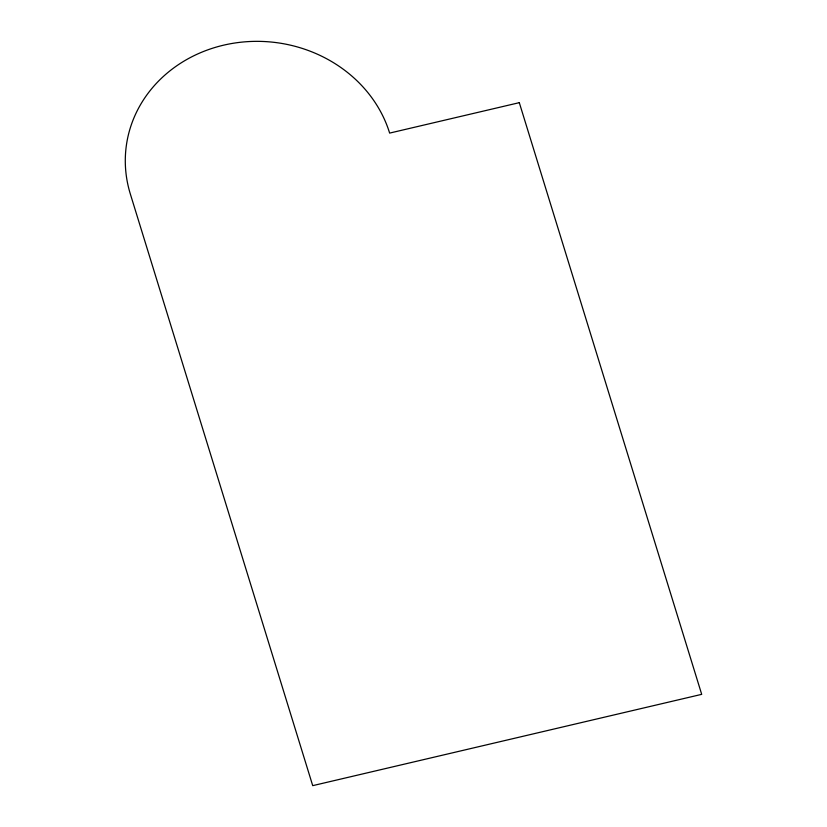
<?xml version="1.0" encoding="UTF-8"?>
<svg xmlns="http://www.w3.org/2000/svg" width="827" height="827" viewBox="0 0 827 827"><rect width="100%" height="100%" fill="white"/><g stroke="black" fill="none" stroke-linecap="round" stroke-linejoin="round"><path stroke-width="1.24" d="M519.304 102.662L389.641 133.095A134.853 122.014 6.5 0 0 223.507 45.196A134.853 122.014 6.5 0 0 130.325 193.963L312.72 785.65L701.699 694.349L519.304 102.662"/></g></svg>
